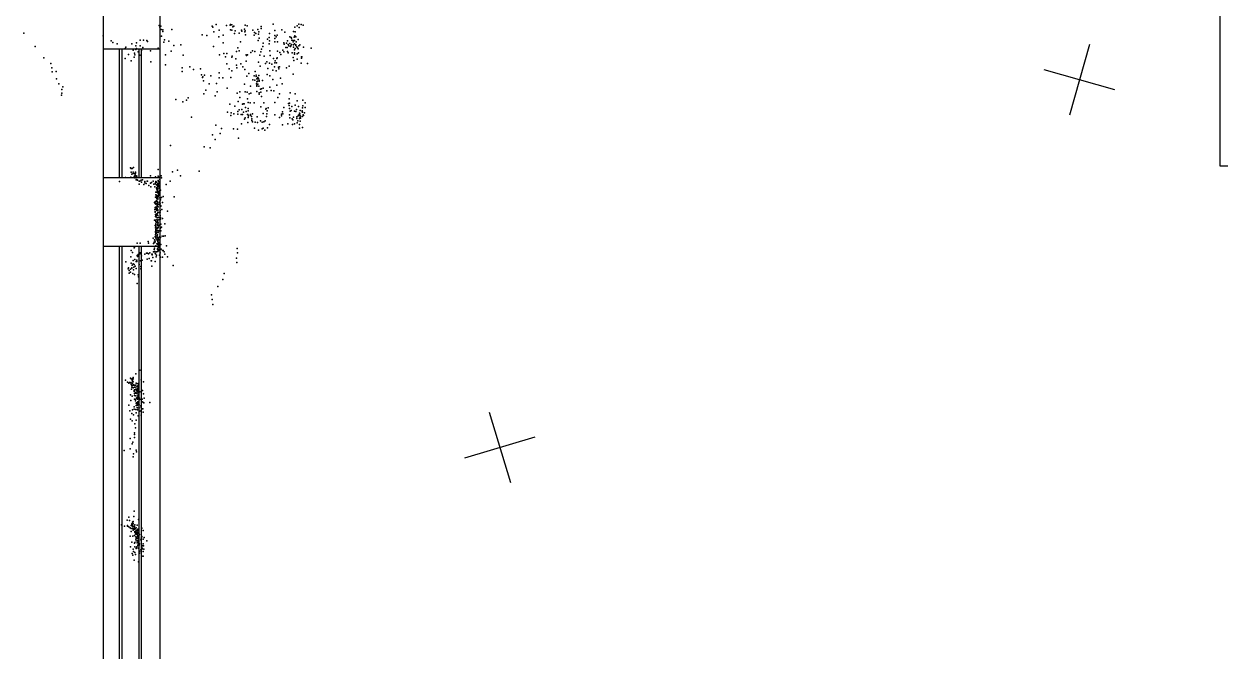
# Model space of a CAD drawing. Header units: millimetres. Extents: x -23456 to 7110, y -22489 to 15514.
# Drawn here: x -12434 to -5928, y -6748 to -3339 of the extents above; entities that cross this region are included whole.
import ezdxf

# ---------------------------------------------------------------- set-up
doc = ezdxf.new("R2010")
doc.units = ezdxf.units.MM
for name, color, linetype in [('P', 9, 'Continuous'), ('PANOS', 10, 'Continuous'), ('ROOMS', 1, 'Continuous'), ('WALLS', 3, 'Continuous'), ('WINDOWS', 6, 'Continuous')]:
    doc.layers.add(name, color=color, linetype=linetype)

# ---------------------------------------------------------------- blocks, each defined once
blk = doc.blocks.new('1-Standard_42')
for points in [[(-590, 42.9766), (589.999, 42.9766), (589.999, 32.9766), (-590, 32.9766), (-590, 42.9766)], [(-590.014, -44.0958), (589.985, -44.0958), (589.985, -54.0958), (-590.014, -54.0958), (-590.014, -44.0958)]]:
    blk.add_lwpolyline(points)

msp = doc.modelspace()

# ---------------------------------------------------------------- linework, layer by layer
at = {"layer": 'P'}
for p in [(-11699, -3347), (-11694, -3357), (-11690, -3350), (-11688, -3368), (-11678, -3371), (-11678, -3380), (-11630, -3368), (-11410, -3351), (-11406, -3356), (-11401, -3382), (-11389, -3342), (-11372, -3373), (-11332, -3347), (-11313, -3345), (-11311, -3341), (-11311, -3371), (-11304, -3343), (-11303, -3373), (-11298, -3354), (-11293, -3350), (-11285, -3376), (-11250, -3373), (-11248, -3377), (-11234, -3367), (-11233, -3382), (-11231, -3346), (-11231, -3376), (-11219, -3349), (-11189, -3372), (-11161, -3368), (-11157, -3381), (-11144, -3363), (-11143, -3353), (-11078, -3339), (-11069, -3375), (-11032, -3371), (-10968, -3379), (-10960, -3356), (-10959, -3382), (-10947, -3349), (-10939, -3339), (-10937, -3358), (-10927, -3342), (-10915, -3346), (-12434, -3388), (-12003, -3404), (-11960, -3430), (-11950, -3440), (-11926, -3446), (-11848, -3447), (-11822, -3442), (-11802, -3426), (-11783, -3427), (-11766, -3428), (-11761, -3434), (-11686, -3405), (-11673, -3438), (-11669, -3425), (-11646, -3432), (-11465, -3398), (-11440, -3401), (-11374, -3409), (-11351, -3442), (-11350, -3399), (-11288, -3390), (-11264, -3388), (-11256, -3436), (-11228, -3398), (-11181, -3399), (-11180, -3385), (-11173, -3390), (-11160, -3429), (-11159, -3394), (-11155, -3415), (-11132, -3443), (-11110, -3421), (-11100, -3413), (-11100, -3447), (-11099, -3391), (-11099, -3430), (-11069, -3401), (-11069, -3418), (-11069, -3435), (-11062, -3408), (-11056, -3400), (-11054, -3436), (-11020, -3441), (-11015, -3383), (-11005, -3443), (-11000, -3430), (-10987, -3409), (-10987, -3445), (-10981, -3413), (-10979, -3415), (-10976, -3427), (-10970, -3428), (-10969, -3435), (-10965, -3410), (-10963, -3429), (-10962, -3446), (-10961, -3403), (-10956, -3409), (-10953, -3435), (-10943, -3424), (-12373, -3462), (-11883, -3472), (-11879, -3464), (-11866, -3505), (-11840, -3481), (-11832, -3498), (-11830, -3507), (-11826, -3477), (-11825, -3458), (-11821, -3472), (-11812, -3491), (-11804, -3508), (-11802, -3457), (-11794, -3483), (-11787, -3467), (-11746, -3484), (-11703, -3471), (-11664, -3506), (-11633, -3487), (-11619, -3455), (-11581, -3452), (-11568, -3509), (-11403, -3461), (-11371, -3507), (-11347, -3500), (-11330, -3499), (-11301, -3513), (-11277, -3488), (-11270, -3469), (-11264, -3485), (-11226, -3507), (-11224, -3511), (-11218, -3507), (-11199, -3493), (-11191, -3485), (-11179, -3488), (-11151, -3509), (-11146, -3490), (-11142, -3476), (-11134, -3462), (-11096, -3485), (-11095, -3511), (-11055, -3487), (-11042, -3493), (-11037, -3505), (-11026, -3482), (-11020, -3490), (-11018, -3448), (-11009, -3467), (-11002, -3467), (-11000, -3488), (-10997, -3495), (-10996, -3450), (-10993, -3458), (-10984, -3461), (-10982, -3458), (-10978, -3450), (-10975, -3495), (-10967, -3453), (-10967, -3464), (-10963, -3502), (-10962, -3480), (-10962, -3496), (-10959, -3472), (-10955, -3453), (-10955, -3455), (-10950, -3463), (-10948, -3501), (-10946, -3469), (-10943, -3473), (-10941, -3495), (-10939, -3458), (-10933, -3452), (-10914, -3465), (-10871, -3470), (-12325, -3523), (-12288, -3554), (-12283, -3578), (-11883, -3527), (-11850, -3540), (-11834, -3519), (-11744, -3545), (-11664, -3561), (-11574, -3578), (-11531, -3571), (-11337, -3518), (-11331, -3556), (-11304, -3519), (-11281, -3529), (-11278, -3562), (-11276, -3577), (-11254, -3556), (-11243, -3571), (-11225, -3541), (-11158, -3547), (-11149, -3568), (-11127, -3514), (-11120, -3553), (-11113, -3544), (-11099, -3551), (-11086, -3557), (-11076, -3526), (-11072, -3571), (-11069, -3550), (-11067, -3540), (-11060, -3550), (-11058, -3526), (-11056, -3522), (-11049, -3573), (-11049, -3573), (-11044, -3571), (-11005, -3578), (-10992, -3569), (-10970, -3521), (-10966, -3537), (-10947, -3530), (-10927, -3551), (-10925, -3518), (-10925, -3524), (-10923, -3518), (-10891, -3553), (-12280, -3599), (-12259, -3597), (-12256, -3637), (-11574, -3597), (-11512, -3586), (-11473, -3583), (-11468, -3615), (-11463, -3629), (-11461, -3627), (-11452, -3617), (-11417, -3620), (-11373, -3632), (-11372, -3604), (-11353, -3632), (-11318, -3583), (-11309, -3629), (-11303, -3594), (-11233, -3587), (-11221, -3622), (-11210, -3608), (-11189, -3643), (-11181, -3621), (-11177, -3598), (-11171, -3617), (-11171, -3625), (-11170, -3624), (-11167, -3637), (-11162, -3637), (-11161, -3629), (-11158, -3635), (-11157, -3618), (-11111, -3614), (-11108, -3580), (-11097, -3620), (-11081, -3589), (-11080, -3641), (-11063, -3594), (-11047, -3583), (-11039, -3633), (-10969, -3612), (-12244, -3664), (-12228, -3695), (-12223, -3681), (-11457, -3647), (-11445, -3698), (-11427, -3664), (-11387, -3662), (-11383, -3708), (-11328, -3687), (-11260, -3707), (-11235, -3666), (-11231, -3707), (-11201, -3676), (-11179, -3645), (-11169, -3665), (-11168, -3674), (-11168, -3677), (-11168, -3706), (-11167, -3654), (-11164, -3649), (-11162, -3666), (-11157, -3677), (-11155, -3644), (-11154, -3650), (-11147, -3694), (-11142, -3692), (-11136, -3646), (-11132, -3688), (-11113, -3702), (-11097, -3683), (-11090, -3700), (-11075, -3703), (-11059, -3671), (-11029, -3664), (-12230, -3726), (-12227, -3714), (-11607, -3749), (-11570, -3762), (-11549, -3753), (-11540, -3740), (-11455, -3718), (-11394, -3729), (-11275, -3715), (-11269, -3760), (-11260, -3738), (-11241, -3773), (-11236, -3772), (-11219, -3710), (-11218, -3745), (-11215, -3765), (-11209, -3719), (-11203, -3767), (-11200, -3714), (-11181, -3768), (-11155, -3713), (-11155, -3721), (-11145, -3709), (-11141, -3733), (-11130, -3767), (-11069, -3766), (-11053, -3738), (-11044, -3718), (-10995, -3771), (-10991, -3746), (-10989, -3769), (-10986, -3713), (-10959, -3719), (-10948, -3757), (-10917, -3753), (-10905, -3767), (-11327, -3819), (-11315, -3775), (-11309, -3837), (-11306, -3822), (-11293, -3828), (-11287, -3785), (-11271, -3829), (-11270, -3815), (-11264, -3806), (-11253, -3830), (-11249, -3804), (-11245, -3775), (-11245, -3830), (-11239, -3818), (-11228, -3793), (-11225, -3815), (-11218, -3831), (-11216, -3830), (-11215, -3798), (-11214, -3811), (-11213, -3838), (-11202, -3830), (-11201, -3835), (-11191, -3828), (-11145, -3790), (-11132, -3826), (-11119, -3801), (-11116, -3799), (-11112, -3828), (-11111, -3811), (-11106, -3795), (-11070, -3832), (-11034, -3829), (-11027, -3816), (-11026, -3828), (-11020, -3793), (-10991, -3782), (-10989, -3799), (-10989, -3833), (-10986, -3813), (-10980, -3809), (-10977, -3788), (-10963, -3813), (-10959, -3781), (-10956, -3815), (-10952, -3804), (-10943, -3838), (-10940, -3787), (-10940, -3835), (-10940, -3837), (-10936, -3824), (-10935, -3830), (-10934, -3827), (-10932, -3809), (-10931, -3838), (-10921, -3817), (-10920, -3811), (-10920, -3812), (-10919, -3794), (-10918, -3818), (-10918, -3818), (-10917, -3784), (-10915, -3832), (-10914, -3836), (-10908, -3821), (-10904, -3792), (-11523, -3845), (-11391, -3889), (-11250, -3881), (-11234, -3857), (-11231, -3849), (-11216, -3874), (-11215, -3848), (-11197, -3842), (-11195, -3864), (-11194, -3855), (-11190, -3871), (-11176, -3872), (-11165, -3844), (-11163, -3874), (-11148, -3866), (-11139, -3873), (-11129, -3871), (-11122, -3866), (-11114, -3842), (-11099, -3886), (-11044, -3847), (-11033, -3839), (-11027, -3887), (-10998, -3882), (-10988, -3849), (-10975, -3854), (-10974, -3886), (-10971, -3859), (-10967, -3845), (-10963, -3882), (-10950, -3852), (-10949, -3843), (-10948, -3877), (-10945, -3865), (-10936, -3852), (-10936, -3886), (-10932, -3846), (-10931, -3868), (-10930, -3850), (-10920, -3842), (-10918, -3902), (-11409, -3941), (-11393, -3967), (-11366, -3935), (-11360, -3907), (-11295, -3909), (-11272, -3911), (-11267, -3959), (-11180, -3905), (-11159, -3916), (-11138, -3909), (-11132, -3905), (-11124, -3916), (-11109, -3904), (-10935, -3905), (-11636, -4000), (-11453, -4007), (-11421, -4012), (-11855, -4121), (-11850, -4124), (-11850, -4144), (-11847, -4156), (-11846, -4125), (-11840, -4145), (-11840, -4151), (-11838, -4119), (-11830, -4152), (-11829, -4158), (-11829, -4162), (-11828, -4144), (-11828, -4150), (-11704, -4130), (-11626, -4143), (-11598, -4133), (-11480, -4139), (-11915, -4196), (-11881, -4174), (-11853, -4171), (-11835, -4169), (-11833, -4166), (-11830, -4175), (-11823, -4164), (-11823, -4170), (-11823, -4175), (-11823, -4186), (-11820, -4167), (-11819, -4186), (-11817, -4187), (-11808, -4210), (-11807, -4193), (-11804, -4193), (-11796, -4188), (-11795, -4199), (-11789, -4186), (-11782, -4212), (-11777, -4196), (-11777, -4202), (-11769, -4206), (-11764, -4194), (-11761, -4194), (-11755, -4217), (-11746, -4164), (-11746, -4204), (-11744, -4224), (-11740, -4200), (-11731, -4193), (-11727, -4210), (-11722, -4224), (-11720, -4208), (-11719, -4203), (-11718, -4169), (-11716, -4195), (-11713, -4213), (-11712, -4227), (-11711, -4198), (-11711, -4213), (-11708, -4208), (-11708, -4217), (-11705, -4221), (-11704, -4189), (-11703, -4167), (-11703, -4208), (-11702, -4215), (-11700, -4197), (-11700, -4206), (-11700, -4222), (-11698, -4171), (-11698, -4205), (-11698, -4223), (-11695, -4184), (-11687, -4164), (-11685, -4176), (-11661, -4212), (-11639, -4194), (-11582, -4165), (-11718, -4281), (-11716, -4253), (-11716, -4268), (-11715, -4282), (-11713, -4232), (-11713, -4253), (-11713, -4273), (-11713, -4282), (-11712, -4289), (-11711, -4241), (-11711, -4270), (-11710, -4271), (-11709, -4279), (-11708, -4232), (-11707, -4249), (-11707, -4282), (-11706, -4240), (-11705, -4256), (-11705, -4279), (-11705, -4284), (-11705, -4288), (-11705, -4292), (-11704, -4258), (-11703, -4277), (-11702, -4252), (-11701, -4249), (-11701, -4266), (-11701, -4269), (-11700, -4232), (-11700, -4249), (-11699, -4259), (-11698, -4250), (-11695, -4243), (-11695, -4284), (-11692, -4243), (-11691, -4284), (-11685, -4282), (-11677, -4276), (-11617, -4279), (-11723, -4310), (-11722, -4348), (-11721, -4312), (-11721, -4315), (-11721, -4345), (-11721, -4358), (-11720, -4305), (-11720, -4336), (-11719, -4303), (-11719, -4334), (-11717, -4318), (-11715, -4345), (-11714, -4317), (-11713, -4300), (-11713, -4304), (-11712, -4352), (-11711, -4300), (-11711, -4333), (-11711, -4340), (-11710, -4342), (-11709, -4304), (-11709, -4314), (-11709, -4325), (-11708, -4311), (-11707, -4318), (-11707, -4352), (-11706, -4322), (-11705, -4350), (-11705, -4353), (-11704, -4333), (-11700, -4319), (-11699, -4307), (-11698, -4308), (-11697, -4320), (-11693, -4316), (-11693, -4353), (-11691, -4294), (-11690, -4329), (-11689, -4328), (-11684, -4347), (-11681, -4310), (-11654, -4356), (-11723, -4405), (-11721, -4362), (-11719, -4374), (-11718, -4386), (-11718, -4407), (-11717, -4388), (-11716, -4379), (-11716, -4413), (-11715, -4373), (-11715, -4417), (-11714, -4383), (-11714, -4403), (-11712, -4370), (-11712, -4374), (-11709, -4371), (-11709, -4378), (-11709, -4392), (-11708, -4414), (-11707, -4418), (-11706, -4364), (-11706, -4404), (-11706, -4409), (-11705, -4380), (-11703, -4419), (-11702, -4391), (-11702, -4391), (-11701, -4364), (-11696, -4401), (-11693, -4362), (-11693, -4380), (-11692, -4399), (-11691, -4391), (-11681, -4396), (-11721, -4434), (-11719, -4467), (-11718, -4447), (-11718, -4470), (-11718, -4484), (-11717, -4425), (-11717, -4431), (-11717, -4439), (-11717, -4465), (-11717, -4477), (-11716, -4443), (-11716, -4456), (-11716, -4459), (-11716, -4472), (-11714, -4452), (-11714, -4477), (-11713, -4462), (-11713, -4464), (-11709, -4472), (-11709, -4488), (-11707, -4432), (-11707, -4446), (-11707, -4451), (-11707, -4485), (-11706, -4428), (-11705, -4427), (-11705, -4461), (-11705, -4473), (-11704, -4463), (-11704, -4473), (-11703, -4446), (-11702, -4437), (-11698, -4464), (-11696, -4432), (-11694, -4432), (-11692, -4449), (-11690, -4427), (-11689, -4464), (-11685, -4444), (-11667, -4426), (-11829, -4549), (-11819, -4530), (-11801, -4531), (-11758, -4521), (-11757, -4530), (-11731, -4503), (-11729, -4532), (-11726, -4524), (-11724, -4513), (-11722, -4527), (-11721, -4494), (-11721, -4496), (-11720, -4519), (-11717, -4501), (-11717, -4544), (-11716, -4493), (-11715, -4497), (-11715, -4506), (-11715, -4546), (-11711, -4534), (-11710, -4511), (-11709, -4514), (-11708, -4511), (-11708, -4535), (-11708, -4536), (-11707, -4497), (-11705, -4501), (-11705, -4521), (-11705, -4535), (-11704, -4514), (-11704, -4540), (-11703, -4506), (-11703, -4528), (-11702, -4501), (-11702, -4530), (-11700, -4513), (-11700, -4526), (-11698, -4545), (-11697, -4495), (-11697, -4534), (-11696, -4537), (-11696, -4548), (-11695, -4527), (-11691, -4500), (-11689, -4538), (-11682, -4493), (-11675, -4493), (-11666, -4491), (-11659, -4545), (-11852, -4605), (-11851, -4571), (-11844, -4581), (-11835, -4556), (-11819, -4598), (-11816, -4602), (-11813, -4592), (-11809, -4600), (-11806, -4589), (-11801, -4582), (-11799, -4588), (-11794, -4599), (-11777, -4590), (-11767, -4584), (-11764, -4618), (-11762, -4584), (-11757, -4589), (-11753, -4613), (-11750, -4583), (-11739, -4590), (-11737, -4593), (-11736, -4591), (-11732, -4608), (-11729, -4577), (-11725, -4564), (-11723, -4558), (-11722, -4576), (-11720, -4584), (-11718, -4588), (-11715, -4605), (-11713, -4578), (-11713, -4596), (-11708, -4561), (-11708, -4565), (-11705, -4558), (-11705, -4576), (-11704, -4556), (-11703, -4568), (-11701, -4567), (-11700, -4555), (-11699, -4570), (-11696, -4566), (-11696, -4595), (-11694, -4557), (-11693, -4582), (-11691, -4606), (-11687, -4563), (-11681, -4606), (-11680, -4570), (-11676, -4571), (-11672, -4577), (-11667, -4590), (-11653, -4605), (-11277, -4611), (-11275, -4559), (-11272, -4583), (-11880, -4631), (-11867, -4669), (-11866, -4665), (-11862, -4679), (-11855, -4671), (-11851, -4639), (-11848, -4667), (-11847, -4664), (-11845, -4650), (-11839, -4624), (-11839, -4643), (-11838, -4676), (-11837, -4661), (-11835, -4647), (-11831, -4620), (-11829, -4655), (-11824, -4630), (-11823, -4668), (-11820, -4622), (-11820, -4630), (-11808, -4647), (-11800, -4626), (-11799, -4669), (-11798, -4657), (-11790, -4623), (-11742, -4627), (-11740, -4626), (-11738, -4656), (-11721, -4630), (-11622, -4652), (-11276, -4636), (-11862, -4694), (-11854, -4688), (-11841, -4695), (-11833, -4700), (-11818, -4749), (-11812, -4702), (-11811, -4714), (-11352, -4727), (-11345, -4696), (-11413, -4811), (-11379, -4766), (-11411, -4837), (-11406, -4863), (-11855, -5264), (-11851, -5268), (-11842, -5266), (-11840, -5261), (-11839, -5267), (-11826, -5241), (-11804, -5220), (-11881, -5276), (-11870, -5286), (-11863, -5291), (-11860, -5287), (-11854, -5290), (-11853, -5287), (-11851, -5299), (-11849, -5324), (-11847, -5305), (-11847, -5313), (-11846, -5292), (-11845, -5275), (-11844, -5272), (-11844, -5304), (-11843, -5279), (-11843, -5281), (-11842, -5270), (-11840, -5300), (-11839, -5285), (-11839, -5299), (-11839, -5316), (-11836, -5303), (-11834, -5331), (-11832, -5314), (-11832, -5327), (-11831, -5303), (-11827, -5302), (-11827, -5325), (-11825, -5314), (-11825, -5324), (-11824, -5292), (-11822, -5324), (-11822, -5333), (-11821, -5293), (-11819, -5308), (-11819, -5329), (-11815, -5311), (-11814, -5320), (-11814, -5334), (-11813, -5293), (-11812, -5303), (-11812, -5329), (-11797, -5274), (-11789, -5331), (-11783, -5285), (-11854, -5354), (-11853, -5385), (-11845, -5362), (-11835, -5336), (-11833, -5347), (-11833, -5378), (-11832, -5359), (-11829, -5346), (-11828, -5380), (-11828, -5387), (-11826, -5342), (-11826, -5346), (-11825, -5361), (-11822, -5399), (-11821, -5373), (-11820, -5346), (-11820, -5348), (-11819, -5369), (-11817, -5396), (-11816, -5379), (-11815, -5336), (-11815, -5361), (-11815, -5367), (-11815, -5392), (-11814, -5336), (-11814, -5344), (-11814, -5369), (-11814, -5375), (-11813, -5354), (-11812, -5341), (-11811, -5397), (-11810, -5392), (-11809, -5357), (-11809, -5369), (-11806, -5373), (-11806, -5381), (-11804, -5381), (-11803, -5339), (-11796, -5381), (-11791, -5378), (-11791, -5393), (-11784, -5349), (-11784, -5397), (-11781, -5398), (-11780, -5373), (-11750, -5396), (-11864, -5411), (-11858, -5442), (-11847, -5457), (-11843, -5437), (-11838, -5464), (-11835, -5420), (-11834, -5433), (-11825, -5434), (-11824, -5453), (-11823, -5401), (-11823, -5413), (-11819, -5405), (-11818, -5423), (-11817, -5426), (-11817, -5437), (-11816, -5411), (-11810, -5403), (-11810, -5405), (-11808, -5410), (-11807, -5425), (-11804, -5443), (-11798, -5414), (-11797, -5418), (-11797, -5424), (-11796, -5440), (-11793, -5431), (-11787, -5431), (-11785, -5449), (-11854, -5487), (-11846, -5497), (-11830, -5512), (-11824, -5492), (-11812, -5469), (-11796, -5465), (-11857, -5593), (-11833, -5561), (-11833, -5570), (-11832, -5587), (-11828, -5535), (-11889, -5657), (-11856, -5648), (-11845, -5622), (-11842, -5613), (-11824, -5655), (-11839, -5692), (-11838, -5675), (-11822, -5664), (-11873, -6036), (-11864, -6020), (-11860, -6038), (-11844, -6047), (-11840, -6043), (-11837, -6016), (-11835, -5987), (-11811, -6032), (-11904, -6062), (-11887, -6069), (-11871, -6068), (-11870, -6066), (-11863, -6072), (-11857, -6077), (-11850, -6066), (-11850, -6082), (-11850, -6098), (-11848, -6060), (-11847, -6057), (-11844, -6071), (-11844, -6082), (-11841, -6063), (-11839, -6055), (-11839, -6083), (-11839, -6091), (-11837, -6072), (-11833, -6077), (-11833, -6086), (-11832, -6070), (-11831, -6098), (-11830, -6062), (-11830, -6101), (-11829, -6081), (-11828, -6101), (-11827, -6104), (-11827, -6111), (-11825, -6113), (-11824, -6078), (-11824, -6091), (-11824, -6103), (-11824, -6112), (-11823, -6095), (-11823, -6110), (-11822, -6110), (-11820, -6091), (-11818, -6063), (-11818, -6114), (-11816, -6102), (-11815, -6086), (-11815, -6107), (-11814, -6093), (-11811, -6106), (-11805, -6114), (-11793, -6079), (-11785, -6093), (-11856, -6124), (-11847, -6155), (-11842, -6123), (-11833, -6120), (-11833, -6161), (-11831, -6158), (-11826, -6139), (-11825, -6126), (-11823, -6148), (-11821, -6133), (-11821, -6134), (-11818, -6136), (-11818, -6160), (-11817, -6124), (-11815, -6133), (-11815, -6146), (-11815, -6154), (-11814, -6133), (-11814, -6173), (-11813, -6126), (-11812, -6169), (-11811, -6159), (-11810, -6119), (-11810, -6135), (-11810, -6155), (-11808, -6172), (-11805, -6165), (-11799, -6143), (-11796, -6134), (-11795, -6172), (-11793, -6125), (-11792, -6126), (-11787, -6176), (-11786, -6140), (-11785, -6165), (-11783, -6176), (-11780, -6131), (-11766, -6148), (-11855, -6182), (-11845, -6218), (-11842, -6227), (-11839, -6193), (-11838, -6207), (-11831, -6181), (-11830, -6212), (-11828, -6222), (-11824, -6188), (-11823, -6191), (-11820, -6182), (-11812, -6189), (-11805, -6204), (-11805, -6216), (-11799, -6197), (-11796, -6208), (-11795, -6189), (-11793, -6185), (-11792, -6231), (-11789, -6192), (-11786, -6207), (-11785, -6231), (-11781, -6194), (-11834, -6254), (-11810, -6262)]:
    msp.add_point(p, dxfattribs=at)
at = {"layer": 'PANOS'}
for points in [[(-6639, -3450.1), (-6747.3, -3835.2)], [(-6500.6, -3696.8), (-6885.7, -3588.5)], [(-9902.9, -5448.5), (-9787.6, -5831.5)], [(-10036.8, -5697.6), (-9653.8, -5582.4)]]:
    msp.add_lwpolyline(points, dxfattribs=at)
at = {"layer": 'ROOMS'}
msp.add_lwpolyline([(-8740.3, -8493.2), (-6267.1, -8493.2), (-4292.1, -8493.2), (-4293.9, -6747.6), (-5365.5, -6747.6), (-5415.5, -6747.6), (-5415.5, -5429.3), (-5415.5, -4111.1), (-5927.8, -4111.1), (-5927.8, -4061.1), (-5927.7, -2990.9), (-11049, -2993.5), (-11049, -2993.5), (-11695.6, -2993.5), (-11695.6, -8493.2), (-10714, -8493.2), (-8740.3, -8493.2)], close=True, dxfattribs=at)
at = {"layer": 'WALLS'}
msp.add_lwpolyline([(-11695.6, -2993.5), (-11695.6, -8493.2), (-11848.1, -8553.2), (-12000.6, -8310.7), (-12000.6, -3181), (-11848.1, -2933.5), (-11695.6, -2993.5)], dxfattribs=at)
at = {"layer": 'WINDOWS'}
for points in [[(-11695.6, -3474.6), (-11695.6, -4174.6), (-12000.6, -4174.6), (-12000.6, -3474.6), (-11695.6, -3474.6)], [(-11695.6, -4547.3), (-11695.6, -6889.1), (-12000.6, -6889.1), (-12000.6, -4547.3), (-11695.6, -4547.3)]]:
    msp.add_lwpolyline(points, dxfattribs=at)

# ---------------------------------------------------------------- block references
at = {"layer": 'WINDOWS', "yscale": 1.22, "rotation": 270}
for p, xscale in [((-11848.1, -3824.6), 0.59322), ((-11848.1, -5718.2), 1.98459)]:
    msp.add_blockref('1-Standard_42', p, dxfattribs=dict(at, xscale=xscale))

doc.saveas('drawing.dxf')
